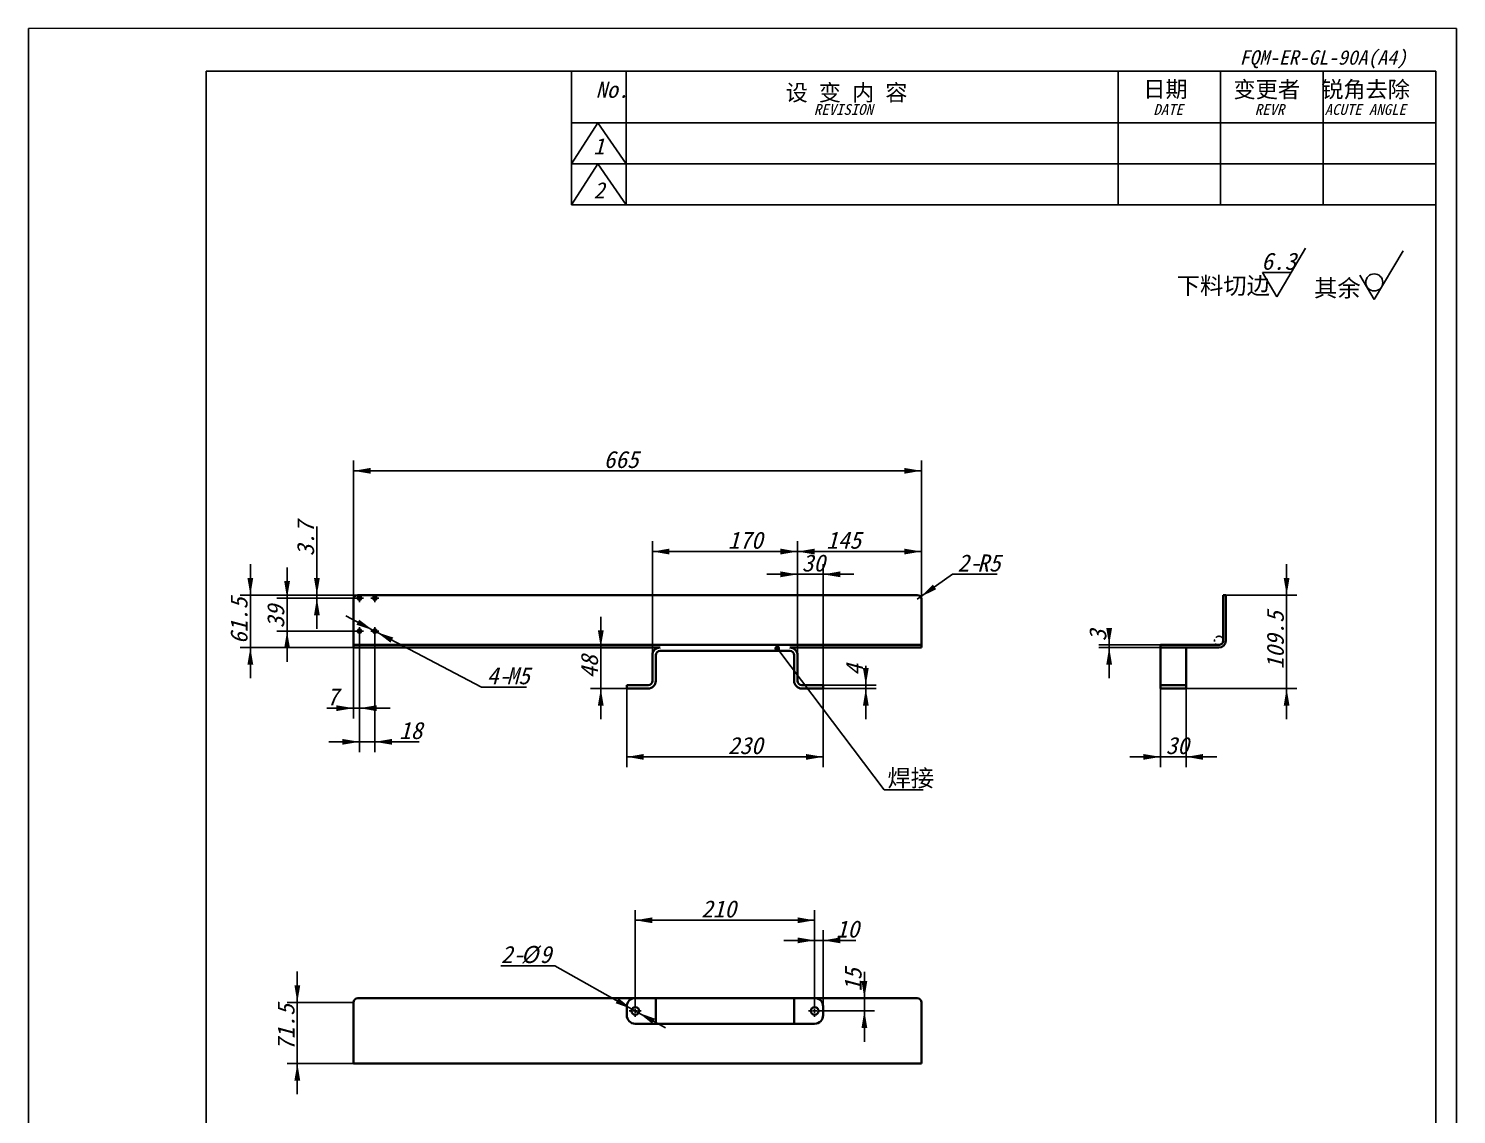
# Model space of a CAD drawing. Header units: millimetres. Extents: x -168473 to -148463, y 295526 to 306160.
# Drawn here: x -151616 to -149944, y 300224 to 301495 of the extents above; entities that cross this region are included whole.
import ezdxf

# ---------------------------------------------------------------- set-up
doc = ezdxf.new("R2010")
doc.units = ezdxf.units.MM
doc.linetypes.add('CENTERX2', pattern=[20.32, 12.7, -2.54, 2.54, -2.54])
doc.layers.add('SLD-0', color=7, linetype='Continuous')
doc.layers.add('尺寸', color=7, linetype='Continuous')
doc.layers.add('图框', color=7, linetype='Continuous', lineweight=20)
doc.styles.add('SLDTEXTSTYLE0', font='')
doc.styles.add('SLDTEXTSTYLE1', font='')
doc.styles.add('SLDTEXTSTYLE3', font='')
doc.styles.get('SLDTEXTSTYLE0').set_extended_font_data('宋体')
doc.styles.get('SLDTEXTSTYLE1').set_extended_font_data('宋体', italic=True, bold=True)
doc.styles.get('SLDTEXTSTYLE3').set_extended_font_data('宋体', italic=True, bold=True)

# ---------------------------------------------------------------- blocks, each defined once
blk = doc.blocks.new('_DOT')
at = {"color": 0, "linetype": 'ByBlock', "lineweight": -2}
blk.add_line((-0.5, 0), (-1, 0), dxfattribs=at)
at = {"color": 0, "linetype": 'ByBlock', "const_width": 0.5}
blk.add_lwpolyline([(-0.25, 0, 1), (0.25, 0, 1)], format="xyb", close=True, dxfattribs=at)

msp = doc.modelspace()

# ---------------------------------------------------------------- linework, layer by layer
at = {"color": 7, "linetype": 'Continuous', "lineweight": 35}
for p, q in [((-151235.794, 300778.349), (-151235.794, 300826.849)), ((-151230.794, 300831.849), (-150575.794, 300831.849)), ((-150570.794, 300778.349), (-150570.794, 300826.849)), ((-150217.333, 300831.849), (-150214.333, 300831.849)), ((-150217.333, 300826.849), (-150217.333, 300831.849)), ((-150217.333, 300778.349), (-150217.333, 300826.849)), ((-150214.333, 300831.849), (-150214.333, 300826.849)), ((-150214.333, 300778.349), (-150214.333, 300826.849)), ((-151235.794, 300773.349), (-151235.794, 300778.349)), ((-150570.794, 300773.349), (-150570.794, 300778.349)), ((-151235.794, 300770.349), (-151235.794, 300773.349)), ((-151235.794, 300773.349), (-151230.794, 300773.349)), ((-151230.794, 300770.349), (-151235.794, 300770.349)), ((-151230.794, 300773.349), (-150575.794, 300773.349)), ((-151230.794, 300770.349), (-150876.794, 300770.349)), ((-150885.794, 300761.349), (-150885.794, 300731.349)), ((-150881.794, 300761.349), (-150881.794, 300731.349)), ((-150724.794, 300766.349), (-150876.794, 300766.349)), ((-150724.794, 300770.349), (-150575.794, 300770.349)), ((-150719.794, 300731.349), (-150719.794, 300761.349)), ((-150715.794, 300731.349), (-150715.794, 300761.349)), ((-150575.794, 300773.349), (-150570.794, 300773.349)), ((-150570.794, 300770.349), (-150575.794, 300770.349)), ((-150570.794, 300773.349), (-150570.794, 300770.349)), ((-150290.833, 300770.349), (-150290.833, 300773.349)), ((-150290.833, 300773.349), (-150285.833, 300773.349)), ((-150285.833, 300770.349), (-150290.833, 300770.349)), ((-150290.833, 300761.349), (-150290.833, 300770.349)), ((-150290.833, 300731.349), (-150290.833, 300761.349)), ((-150285.833, 300773.349), (-150222.333, 300773.349)), ((-150285.833, 300770.349), (-150222.333, 300770.349)), ((-150260.833, 300761.349), (-150260.833, 300770.349)), ((-150260.833, 300731.349), (-150260.833, 300761.349)), ((-150915.794, 300722.349), (-150915.794, 300726.349)), ((-150915.794, 300726.349), (-150905.794, 300726.349)), ((-150890.794, 300726.349), (-150905.794, 300726.349)), ((-150695.794, 300726.349), (-150710.794, 300726.349)), ((-150695.794, 300726.349), (-150685.794, 300726.349)), ((-150685.794, 300726.349), (-150685.794, 300722.349)), ((-150290.833, 300726.349), (-150290.833, 300731.349)), ((-150290.833, 300726.349), (-150280.833, 300726.349)), ((-150290.833, 300722.349), (-150290.833, 300726.349)), ((-150270.833, 300726.349), (-150280.833, 300726.349)), ((-150270.833, 300726.349), (-150260.833, 300726.349)), ((-150260.833, 300726.349), (-150260.833, 300731.349)), ((-150260.833, 300726.349), (-150260.833, 300722.349)), ((-150905.794, 300722.349), (-150915.794, 300722.349)), ((-150890.794, 300722.349), (-150905.794, 300722.349)), ((-150695.794, 300722.349), (-150710.794, 300722.349)), ((-150685.794, 300722.349), (-150695.794, 300722.349)), ((-150280.833, 300722.349), (-150290.833, 300722.349)), ((-150270.833, 300722.349), (-150280.833, 300722.349)), ((-150260.833, 300722.349), (-150270.833, 300722.349)), ((-151230.794, 300359.987), (-150905.794, 300359.987)), ((-150890.794, 300359.987), (-150905.794, 300359.987)), ((-150881.794, 300359.987), (-150890.794, 300359.987)), ((-150881.794, 300329.987), (-150881.794, 300359.987)), ((-150876.794, 300359.987), (-150881.794, 300359.987)), ((-150724.794, 300359.987), (-150876.794, 300359.987)), ((-150719.794, 300359.987), (-150724.794, 300359.987)), ((-150719.794, 300329.987), (-150719.794, 300359.987)), ((-150710.794, 300359.987), (-150719.794, 300359.987)), ((-150695.794, 300359.987), (-150710.794, 300359.987)), ((-150695.794, 300359.987), (-150575.794, 300359.987)), ((-151235.794, 300354.987), (-151235.794, 300291.487)), ((-150915.794, 300339.987), (-150915.794, 300349.987)), ((-150685.794, 300339.987), (-150685.794, 300349.987)), ((-150570.794, 300354.987), (-150570.794, 300291.487)), ((-150890.794, 300329.987), (-150905.794, 300329.987)), ((-150881.794, 300329.987), (-150890.794, 300329.987)), ((-150876.794, 300329.987), (-150881.794, 300329.987)), ((-150724.794, 300329.987), (-150876.794, 300329.987)), ((-150719.794, 300329.987), (-150724.794, 300329.987)), ((-150710.794, 300329.987), (-150719.794, 300329.987)), ((-150695.794, 300329.987), (-150710.794, 300329.987)), ((-151235.794, 300291.487), (-151235.794, 300283.487)), ((-150570.794, 300291.487), (-150570.794, 300283.487)), ((-151235.794, 300283.487), (-150570.794, 300283.487))]:
    msp.add_line(p, q, dxfattribs=at)
for centre, radius in [((-151228.794, 300828.149), 2.1), ((-151210.794, 300828.149), 2.1), ((-151228.794, 300789.549), 2.1), ((-151210.794, 300789.549), 2.1), ((-150905.794, 300344.987), 4.5), ((-150695.794, 300344.987), 4.5)]:
    msp.add_circle(centre, radius, dxfattribs=at)
for centre, radius, start, end in [((-151230.794, 300826.849), 5, 90, 180), ((-150575.794, 300826.849), 5, 0, 90), ((-150222.333, 300778.349), 5, 270, 0), ((-150222.333, 300778.349), 8, 270, 0), ((-150876.794, 300761.349), 9, 90, 180), ((-150876.794, 300761.349), 5, 90, 180), ((-150724.794, 300761.349), 9, 0, 90), ((-150724.794, 300761.349), 5, 0, 90), ((-150890.794, 300731.349), 9, 270, 0), ((-150890.794, 300731.349), 5, 270, 0), ((-150710.794, 300731.349), 9, 180, 270), ((-150710.794, 300731.349), 5, 180, 270), ((-151230.794, 300354.987), 5, 90, 180), ((-150905.794, 300349.987), 10, 90, 180), ((-150695.794, 300349.987), 10, 0, 90), ((-150575.794, 300354.987), 5, 0, 90), ((-150905.794, 300339.987), 10, 180, 270), ((-150695.794, 300339.987), 10, 270, 0)]:
    msp.add_arc(centre, radius, start, end, dxfattribs=at)
at = {"color": 7, "linetype": 'Continuous', "lineweight": 18}
for centre in [(-151228.794, 300828.149), (-151210.794, 300828.149), (-151228.794, 300789.549), (-151210.794, 300789.549)]:
    msp.add_arc(centre, 2.5, 255, 195, dxfattribs=at)
at = {"layer": 'SLD-0'}
for p, q in [((-151616.256, 299126.939), (-151616.256, 301494.939)), ((-149944.256, 301494.939), (-149944.291, 299126.939)), ((-150980.388, 301288.478), (-150980.388, 301444.922)), ((-150916.388, 301444.922), (-150916.388, 301288.478)), ((-150340.388, 301444.922), (-150340.388, 301288.478)), ((-150220.388, 301444.922), (-150220.388, 301288.478)), ((-150100.388, 301444.922), (-150100.388, 301288.478)), ((-149968.29, 301384.478), (-150980.388, 301384.478)), ((-150949.661, 301384.478), (-150980.388, 301336.478)), ((-150949.661, 301384.478), (-150916.388, 301336.478)), ((-149968.29, 301336.478), (-150980.388, 301336.478)), ((-150949.661, 301336.478), (-150980.388, 301288.478)), ((-150949.661, 301336.478), (-150916.388, 301288.478)), ((-149968.29, 301288.478), (-150980.388, 301288.478)), ((-151235.794, 300826.849), (-151235.794, 300989.226)), ((-151235.794, 300977.226), (-150570.794, 300977.226)), ((-150570.794, 300826.849), (-150570.794, 300989.226)), ((-151278.626, 300831.849), (-151278.626, 300912.127)), ((-150885.794, 300761.349), (-150885.794, 300894.721)), ((-150715.794, 300761.349), (-150715.794, 300894.721)), ((-150715.794, 300761.349), (-150715.794, 300894.721)), ((-150570.794, 300826.849), (-150570.794, 300894.721)), ((-150885.794, 300882.721), (-150715.794, 300882.721)), ((-150570.794, 300882.721), (-150715.794, 300882.721)), ((-151356.551, 300831.849), (-151356.551, 300867.849)), ((-151313.55, 300828.149), (-151313.55, 300864.149)), ((-150715.794, 300761.349), (-150715.794, 300868.065)), ((-150685.794, 300726.349), (-150685.794, 300868.065)), ((-150143.115, 300831.849), (-150143.115, 300867.849)), ((-150715.794, 300856.065), (-150751.794, 300856.065)), ((-150715.794, 300856.065), (-150685.794, 300856.065)), ((-150685.794, 300856.065), (-150649.794, 300856.065)), ((-150571.714, 300829.739), (-150534.539, 300856.065)), ((-150534.539, 300856.065), (-150481.983, 300856.065)), ((-151230.794, 300831.849), (-151368.551, 300831.849)), ((-151356.551, 300770.349), (-151356.551, 300831.849)), ((-151228.794, 300828.149), (-151325.55, 300828.149)), ((-151313.55, 300828.149), (-151313.55, 300789.549)), ((-151230.794, 300831.849), (-151290.626, 300831.849)), ((-151228.794, 300828.149), (-151290.626, 300828.149)), ((-151278.626, 300828.149), (-151278.626, 300831.849)), ((-151278.626, 300828.149), (-151278.626, 300792.149)), ((-150575.794, 300826.849), (-150571.714, 300829.739)), ((-150214.333, 300831.849), (-150131.115, 300831.849)), ((-150143.115, 300722.349), (-150143.115, 300831.849)), ((-151213.009, 300790.709), (-151244.901, 300807.409)), ((-150946.195, 300770.349), (-150946.195, 300806.349)), ((-151228.794, 300789.549), (-151325.55, 300789.549)), ((-151313.55, 300789.549), (-151313.55, 300753.549)), ((-151228.794, 300789.549), (-151228.794, 300647.984)), ((-151228.794, 300789.549), (-151228.794, 300687.373)), ((-151213.009, 300790.709), (-151208.579, 300788.39)), ((-151210.794, 300789.549), (-151210.794, 300647.984)), ((-151208.579, 300788.39), (-151085.709, 300724.051)), ((-150350.913, 300773.349), (-150350.913, 300789.314)), ((-151230.794, 300770.349), (-151368.551, 300770.349)), ((-151356.551, 300770.349), (-151356.551, 300734.349)), ((-151235.794, 300770.349), (-151235.794, 300687.373)), ((-150946.195, 300770.349), (-150946.195, 300722.349)), ((-150735.454, 300763.743), (-150614.265, 300603.723)), ((-150290.833, 300773.349), (-150362.913, 300773.349)), ((-150290.833, 300770.349), (-150362.913, 300770.349)), ((-150350.913, 300770.349), (-150350.913, 300773.349)), ((-150350.913, 300770.349), (-150350.913, 300734.349)), ((-150635.85, 300726.349), (-150635.85, 300748.884)), ((-150691.294, 300726.349), (-150623.85, 300726.349)), ((-150635.85, 300722.349), (-150635.85, 300726.349)), ((-151085.709, 300724.051), (-151033.154, 300724.051)), ((-150915.794, 300722.349), (-150958.195, 300722.349)), ((-150946.195, 300722.349), (-150946.195, 300686.349)), ((-150915.794, 300722.349), (-150915.794, 300630.349)), ((-150685.794, 300722.349), (-150685.794, 300630.349)), ((-150685.794, 300722.349), (-150623.85, 300722.349)), ((-150635.85, 300722.349), (-150635.85, 300686.349)), ((-150290.833, 300722.349), (-150290.833, 300630.349)), ((-150280.333, 300722.349), (-150131.115, 300722.349)), ((-150260.833, 300722.349), (-150260.833, 300630.349)), ((-150143.115, 300722.349), (-150143.115, 300686.349)), ((-151235.794, 300699.373), (-151266.952, 300699.373)), ((-151235.794, 300699.373), (-151228.794, 300699.373)), ((-151228.794, 300699.373), (-151192.794, 300699.373)), ((-151228.794, 300659.984), (-151264.794, 300659.984)), ((-151210.794, 300659.984), (-151228.794, 300659.984)), ((-151210.794, 300659.984), (-151159.045, 300659.984)), ((-150685.794, 300642.349), (-150915.794, 300642.349)), ((-150290.833, 300642.349), (-150326.833, 300642.349)), ((-150290.833, 300642.349), (-150260.833, 300642.349)), ((-150260.833, 300642.349), (-150224.833, 300642.349)), ((-150905.794, 300351.987), (-150905.794, 300463.086)), ((-150695.794, 300351.987), (-150695.794, 300463.086)), ((-150905.794, 300451.086), (-150695.794, 300451.086)), ((-150695.794, 300427.567), (-150731.794, 300427.567)), ((-150695.794, 300351.987), (-150695.794, 300439.567)), ((-150695.794, 300427.567), (-150685.794, 300427.567)), ((-150685.794, 300349.987), (-150685.794, 300439.567)), ((-150685.794, 300427.567), (-150647.641, 300427.567)), ((-151000.093, 300397.792), (-151063.123, 300397.792)), ((-150909.72, 300347.186), (-151000.093, 300397.792)), ((-151301.54, 300354.987), (-151301.54, 300390.987)), ((-150637.53, 300359.987), (-150637.53, 300390.928)), ((-150695.794, 300359.987), (-150625.53, 300359.987)), ((-150637.53, 300359.987), (-150637.53, 300344.987)), ((-151235.794, 300354.987), (-151313.54, 300354.987)), ((-151301.54, 300354.987), (-151301.54, 300283.487)), ((-150901.868, 300342.789), (-150909.72, 300347.186)), ((-150901.868, 300342.789), (-150870.457, 300325.2)), ((-150688.794, 300344.987), (-150625.53, 300344.987)), ((-150637.53, 300344.987), (-150637.53, 300308.987)), ((-151235.794, 300283.487), (-151313.54, 300283.487)), ((-151301.54, 300283.487), (-151301.54, 300247.487))]:
    msp.add_line(p, q, dxfattribs=at)
at = {"layer": 'SLD-0', "color": 0}
for p, q in [((-150154.693, 301180.712), (-150120.985, 301237.852)), ((-150040.489, 301177.795), (-150006.781, 301234.935)), ((-150154.693, 301180.712), (-150171.547, 301209.282)), ((-150137.839, 301209.282), (-150171.547, 301209.282)), ((-150040.489, 301177.795), (-150057.343, 301206.365)), ((-151231.294, 300828.149), (-151233.394, 300828.149)), ((-151228.794, 300828.149), (-151231.294, 300828.149)), ((-151228.794, 300830.649), (-151228.794, 300832.749)), ((-151228.794, 300828.149), (-151228.794, 300830.649)), ((-151228.794, 300828.149), (-151228.794, 300825.649)), ((-151228.794, 300828.149), (-151226.294, 300828.149)), ((-151226.294, 300828.149), (-151224.194, 300828.149)), ((-151213.294, 300828.149), (-151215.394, 300828.149)), ((-151210.794, 300828.149), (-151213.294, 300828.149)), ((-151210.794, 300830.649), (-151210.794, 300832.749)), ((-151210.794, 300828.149), (-151210.794, 300830.649)), ((-151210.794, 300828.149), (-151210.794, 300825.649)), ((-151210.794, 300828.149), (-151208.294, 300828.149)), ((-151208.294, 300828.149), (-151206.194, 300828.149)), ((-151228.794, 300825.649), (-151228.794, 300823.549)), ((-151210.794, 300825.649), (-151210.794, 300823.549)), ((-151228.794, 300792.049), (-151228.794, 300794.149)), ((-151210.794, 300792.049), (-151210.794, 300794.149)), ((-151231.294, 300789.549), (-151233.394, 300789.549)), ((-151228.794, 300789.549), (-151231.294, 300789.549)), ((-151228.794, 300789.549), (-151228.794, 300792.049)), ((-151228.794, 300789.549), (-151228.794, 300787.049)), ((-151228.794, 300789.549), (-151226.294, 300789.549)), ((-151228.794, 300787.049), (-151228.794, 300784.949)), ((-151226.294, 300789.549), (-151224.194, 300789.549)), ((-151213.294, 300789.549), (-151215.394, 300789.549)), ((-151210.794, 300789.549), (-151213.294, 300789.549)), ((-151210.794, 300789.549), (-151210.794, 300792.049)), ((-151210.794, 300789.549), (-151210.794, 300787.049)), ((-151210.794, 300789.549), (-151208.294, 300789.549)), ((-151210.794, 300787.049), (-151210.794, 300784.949)), ((-151208.294, 300789.549), (-151206.194, 300789.549)), ((-150568.609, 300603.723), (-150614.265, 300603.723)), ((-150910.794, 300344.987), (-150912.794, 300344.987)), ((-150905.794, 300344.987), (-150908.294, 300344.987)), ((-150905.794, 300349.987), (-150905.794, 300351.987)), ((-150905.794, 300344.987), (-150905.794, 300347.487)), ((-150905.794, 300344.987), (-150905.794, 300342.487)), ((-150905.794, 300344.987), (-150903.294, 300344.987)), ((-150900.794, 300344.987), (-150898.794, 300344.987)), ((-150700.794, 300344.987), (-150702.794, 300344.987)), ((-150695.794, 300344.987), (-150698.294, 300344.987)), ((-150695.794, 300349.987), (-150695.794, 300351.987)), ((-150695.794, 300344.987), (-150695.794, 300347.487)), ((-150695.794, 300344.987), (-150695.794, 300342.487)), ((-150695.794, 300344.987), (-150693.294, 300344.987)), ((-150690.794, 300344.987), (-150688.794, 300344.987)), ((-150905.794, 300339.987), (-150905.794, 300337.987)), ((-150695.794, 300339.987), (-150695.794, 300337.987))]:
    msp.add_line(p, q, dxfattribs=at)
msp.add_circle((-150040.489, 301197.795), 10, dxfattribs=at)
at = {"layer": 'SLD-0', "linetype": 'CENTERX2'}
msp.add_circle((-150222.333, 300778.349), 5.161, dxfattribs=at)
at = {"layer": 'SLD-0'}
for points in [[(-151235.794, 300977.226), (-151215.794, 300973.826), (-151215.794, 300980.626)], [(-150570.794, 300977.226), (-150590.794, 300980.626), (-150590.794, 300973.826)], [(-150885.794, 300882.721), (-150865.794, 300879.321), (-150865.794, 300886.121)], [(-150715.794, 300882.721), (-150735.794, 300886.121), (-150735.794, 300879.321)], [(-150715.794, 300882.721), (-150695.794, 300879.321), (-150695.794, 300886.121)], [(-150570.794, 300882.721), (-150590.794, 300886.121), (-150590.794, 300879.321)], [(-151356.551, 300831.849), (-151353.151, 300851.849), (-151359.951, 300851.849)], [(-151313.55, 300828.149), (-151310.15, 300848.149), (-151316.95, 300848.149)], [(-151278.626, 300831.849), (-151275.226, 300851.849), (-151282.026, 300851.849)], [(-150715.794, 300856.065), (-150735.794, 300859.465), (-150735.794, 300852.665)], [(-150685.794, 300856.065), (-150665.794, 300852.665), (-150665.794, 300859.465)], [(-150571.714, 300829.739), (-150553.427, 300838.523), (-150557.357, 300844.072)], [(-150143.115, 300831.849), (-150139.715, 300851.849), (-150146.515, 300851.849)], [(-151278.626, 300828.149), (-151282.026, 300808.149), (-151275.226, 300808.149)], [(-151213.009, 300790.709), (-151229.15, 300802.999), (-151232.304, 300796.975)], [(-150350.913, 300773.349), (-150347.513, 300793.349), (-150354.313, 300793.349)], [(-151313.55, 300789.549), (-151316.95, 300769.549), (-151310.15, 300769.549)], [(-151208.579, 300788.39), (-151192.439, 300776.1), (-151189.284, 300782.124)], [(-150946.195, 300770.349), (-150942.795, 300790.349), (-150949.595, 300790.349)], [(-151356.551, 300770.349), (-151359.951, 300750.349), (-151353.151, 300750.349)], [(-150350.913, 300770.349), (-150354.313, 300750.349), (-150347.513, 300750.349)], [(-150635.85, 300726.349), (-150632.45, 300746.349), (-150639.25, 300746.349)], [(-150946.195, 300722.349), (-150949.595, 300702.349), (-150942.795, 300702.349)], [(-150635.85, 300722.349), (-150639.25, 300702.349), (-150632.45, 300702.349)], [(-150143.115, 300722.349), (-150146.515, 300702.349), (-150139.715, 300702.349)], [(-151235.794, 300699.373), (-151255.794, 300702.773), (-151255.794, 300695.973)], [(-151228.794, 300699.373), (-151208.794, 300695.973), (-151208.794, 300702.773)], [(-151228.794, 300659.984), (-151248.794, 300663.384), (-151248.794, 300656.584)], [(-151210.794, 300659.984), (-151190.794, 300656.584), (-151190.794, 300663.384)], [(-150915.794, 300642.349), (-150895.794, 300638.949), (-150895.794, 300645.749)], [(-150685.794, 300642.349), (-150705.794, 300645.749), (-150705.794, 300638.949)], [(-150290.833, 300642.349), (-150310.833, 300645.749), (-150310.833, 300638.949)], [(-150260.833, 300642.349), (-150240.833, 300638.949), (-150240.833, 300645.749)], [(-150905.794, 300451.086), (-150885.794, 300447.686), (-150885.794, 300454.486)], [(-150695.794, 300451.086), (-150715.794, 300454.486), (-150715.794, 300447.686)], [(-150695.794, 300427.567), (-150715.794, 300430.967), (-150715.794, 300424.167)], [(-150685.794, 300427.567), (-150665.794, 300424.167), (-150665.794, 300430.967)], [(-151301.54, 300354.987), (-151298.14, 300374.987), (-151304.94, 300374.987)], [(-150637.53, 300359.987), (-150634.13, 300379.987), (-150640.93, 300379.987)], [(-150909.72, 300347.186), (-150925.51, 300359.924), (-150928.832, 300353.991)], [(-150901.868, 300342.789), (-150886.079, 300330.051), (-150882.756, 300335.984)], [(-150637.53, 300344.987), (-150640.93, 300324.987), (-150634.13, 300324.987)], [(-151301.54, 300283.487), (-151304.94, 300263.487), (-151298.14, 300263.487)]]:
    msp.add_solid(points, dxfattribs=at)
at = {"layer": '图框'}
msp.add_line((-149944.256, 301494.939), (-151616.256, 301494.939), dxfattribs=at)
at = {"layer": '图框', "lineweight": 25}
for p, q in [((-149968.29, 301444.922), (-151408.29, 301444.922)), ((-151408.29, 301444.922), (-151408.29, 299190.939)), ((-149968.29, 299190.939), (-149968.29, 301444.922))]:
    msp.add_line(p, q, dxfattribs=at)

# ---------------------------------------------------------------- block references
at = {"layer": 'SLD-0', "lineweight": -2, "xscale": 6.800000000007798, "yscale": 6.799999999988358, "zscale": 6.8, "rotation": 127.1381496061243}
msp.add_blockref('_DOT', (-150739.56, 300769.164), dxfattribs=at)

# ---------------------------------------------------------------- texts
at = {"layer": 'SLD-0', "linetype": 'Continuous', "style": 'SLDTEXTSTYLE3'}
msp.add_text('FQM-ER-GL-90A(A4)', height=16.93333, dxfattribs=at).set_placement((-150198.229, 301452.642))
at = {"layer": 'SLD-0', "color": 0, "char_height": 20, "attachment_point": 1}
for s, insert, style in [('6.3', (-150172.733, 301232.555), 'SLDTEXTSTYLE1'), ('下料切边', (-150271.79, 301203.985), 'SLDTEXTSTYLE0'), ('其余', (-150111.024, 301201.067), 'SLDTEXTSTYLE0'), ('焊接', (-150610.483, 300627.564), 'SLDTEXTSTYLE0')]:
    msp.add_mtext(s, dxfattribs=dict(at, insert=insert, style=style))
at = {"layer": 'SLD-0', "char_height": 20, "attachment_point": 1, "style": 'SLDTEXTSTYLE1'}
for s, insert in [('665', (-150942.788, 301000.498)), ('170', (-150797.413, 300905.993)), ('145', (-150682.218, 300905.993)), ('30', (-150710.824, 300879.338)), ('2-', (-150528.539, 300879.338)), ('R5', (-150505.261, 300879.338)), ('4-', (-151079.709, 300747.324)), ('M5', (-151056.432, 300747.324)), ('7', (-151266.952, 300722.646)), ('18', (-151182.323, 300683.257)), ('230', (-150797.413, 300665.622)), ('30', (-150284.76, 300665.622)), ('210', (-150828.638, 300474.358)), ('10', (-150670.919, 300450.84)), ('2-', (-151063.123, 300421.065)), ('%%c', (-151039.846, 300421.065)), ('9', (-151017.732, 300421.065))]:
    msp.add_mtext(s, dxfattribs=dict(at, insert=insert))
at = {"layer": 'SLD-0', "char_height": 20, "attachment_point": 1, "rotation": 90, "style": 'SLDTEXTSTYLE1'}
for s, insert in [('3.7', (-151301.898, 300877.21)), ('61.5', (-151379.824, 300774.469)), ('39', (-151336.823, 300792.99)), ('109.5', (-150166.388, 300744.817)), ('3', (-150374.185, 300777.675)), ('48', (-150969.467, 300734.064)), ('4', (-150659.123, 300737.245)), ('15', (-150660.803, 300367.65)), ('71.5', (-151324.812, 300298.456))]:
    msp.add_mtext(s, dxfattribs=dict(at, insert=insert))
at = {"layer": '尺寸', "linetype": 'Continuous'}
for s, height, style, p in [('No.', 19.05, 'SLDTEXTSTYLE1', (-150952.074, 301413.859)), ('设 变 内 容', 19.05, 'SLDTEXTSTYLE0', (-150729.847, 301410.454)), ('日期', 19.05, 'SLDTEXTSTYLE0', (-150310.993, 301414.557)), ('变更者', 19.05, 'SLDTEXTSTYLE0', (-150205.282, 301414.131)), ('锐角去除', 19.05, 'SLDTEXTSTYLE0', (-150102.656, 301414.237)), ('REVISION', 12.7, 'SLDTEXTSTYLE1', (-150696.688, 301393.863)), ('DATE', 12.7, 'SLDTEXTSTYLE1', (-150299.109, 301393.863)), ('REVR', 12.7, 'SLDTEXTSTYLE1', (-150180.377, 301393.863)), ('ACUTE ANGLE', 12.7, 'SLDTEXTSTYLE1', (-150098.538, 301393.863)), ('1', 19.05, 'SLDTEXTSTYLE1', (-150954.978, 301347.711)), ('2', 19.05, 'SLDTEXTSTYLE1', (-150954.658, 301296.027))]:
    msp.add_text(s, height=height, dxfattribs=dict(at, style=style)).set_placement(p)

doc.saveas('drawing.dxf')
